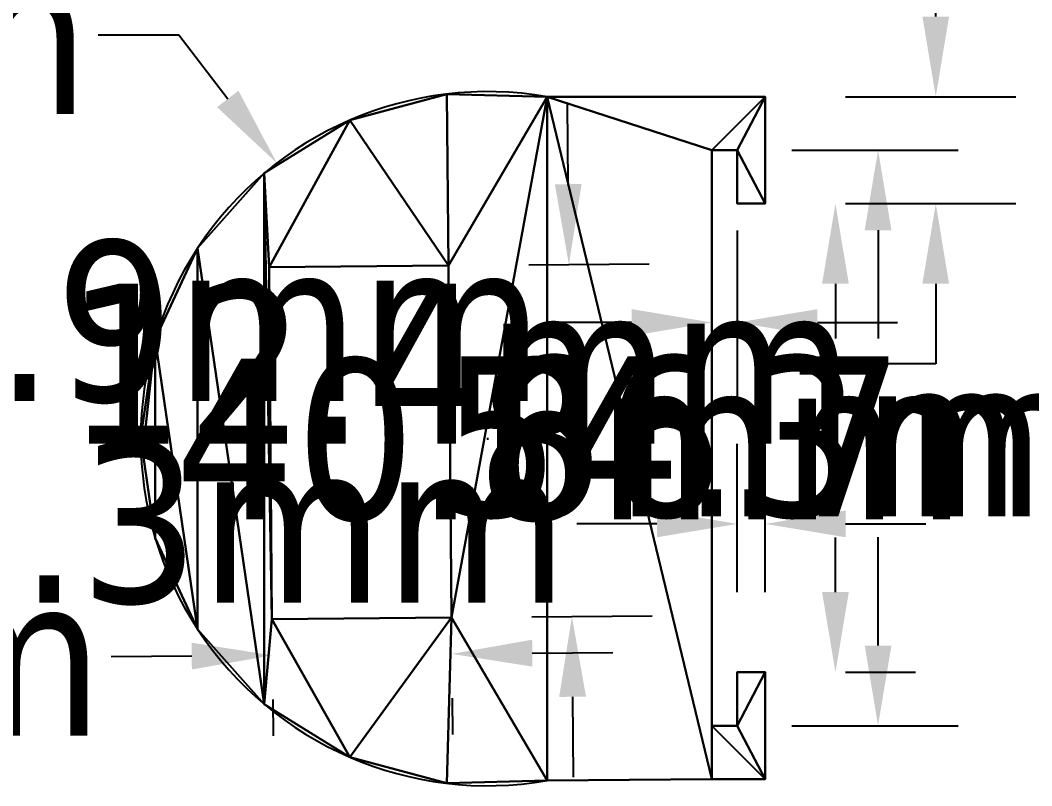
# Model space of a CAD drawing. Extents: x 8092 to 8804, y 9667 to 10646.
# Drawn here: x 8618.7 to 8736, y 10070.1 to 10158.8 of the extents above; entities that cross this region are included whole.
import ezdxf

# ---------------------------------------------------------------- set-up
doc = ezdxf.new("R2010")
doc.units = 0
doc.layers.get('0').update_dxf_attribs({"color": 13, "linetype": 'CONTINUOUS'})
doc.layers.get('DEFPOINTS').update_dxf_attribs({"linetype": 'CONTINUOUS'})
doc.styles.add('TAHOMA', font='tahoma.ttf')
doc.dimstyles.new('DIMSTYLE18', dxfattribs={"dimtxt": 18.568088, "dimasz": 9.284044, "dimexe": 9.284044, "dimexo": 9.284044, "dimgap": 1.856809, "dimtad": 0, "dimtih": 1, "dimtoh": 1, "dimdec": 1, "dimzin": 0, "dimtxsty": 'TAHOMA', "dimcen": 0.09, "dimazin": 3, "dimtfac": 1, "dimtdec": 4, "dimtofl": 0, "dimtmove": 0, "dimatfit": 3, "dimtolj": 1, "dimtzin": 0})
doc.dimstyles.new('DIMSTYLE19', dxfattribs={"dimtxt": 18.601356, "dimasz": 9.300678, "dimexe": 9.300678, "dimexo": 9.300678, "dimgap": 1.860136, "dimtad": 0, "dimtih": 1, "dimtoh": 1, "dimdec": 1, "dimzin": 0, "dimtxsty": 'TAHOMA', "dimcen": 0.09, "dimazin": 3, "dimtfac": 1, "dimtdec": 4, "dimtofl": 0, "dimtmove": 0, "dimatfit": 3, "dimtolj": 1, "dimtzin": 0})
doc.dimstyles.new('DIMSTYLE20', dxfattribs={"dimtxt": 18.63545, "dimasz": 9.317725, "dimexe": 9.317725, "dimexo": 9.317725, "dimgap": 1.863545, "dimtad": 0, "dimtih": 1, "dimtoh": 1, "dimdec": 1, "dimzin": 0, "dimtxsty": 'TAHOMA', "dimcen": 0.09, "dimazin": 3, "dimtfac": 1, "dimtdec": 4, "dimtofl": 0, "dimtmove": 0, "dimatfit": 3, "dimtolj": 1, "dimtzin": 0})
doc.dimstyles.new('DIMSTYLE21', dxfattribs={"dimtxt": 18.6817, "dimasz": 9.34085, "dimexe": 9.34085, "dimexo": 9.34085, "dimgap": 1.86817, "dimtad": 0, "dimtih": 1, "dimtoh": 1, "dimdec": 1, "dimzin": 0, "dimtxsty": 'TAHOMA', "dimcen": 0.09, "dimazin": 3, "dimtfac": 1, "dimtdec": 4, "dimtofl": 0, "dimtmove": 0, "dimatfit": 3, "dimtolj": 1, "dimtzin": 0})
doc.dimstyles.new('DIMSTYLE22', dxfattribs={"dimtxt": 18.707922, "dimasz": 9.353961, "dimexe": 9.353961, "dimexo": 9.353961, "dimgap": 1.870792, "dimtad": 0, "dimtih": 1, "dimtoh": 1, "dimdec": 1, "dimzin": 0, "dimtxsty": 'TAHOMA', "dimcen": 0.09, "dimazin": 3, "dimtfac": 1, "dimtdec": 4, "dimtofl": 0, "dimtmove": 0, "dimatfit": 3, "dimtolj": 1, "dimtzin": 0})

# ---------------------------------------------------------------- blocks, each defined once
blk = doc.blocks.new('*D35')
at = {"color": 0}
for p, q in [((8708.21, 10143.77), (8727.47, 10143.77)), ((8718.19, 10134.49), (8718.19, 10121.92)), ((8718.19, 10086.33), (8718.19, 10098.9)), ((8708.21, 10077.04), (8727.47, 10077.04))]:
    blk.add_line(p, q, dxfattribs=at)
for points in [[(8719.74, 10134.49), (8716.64, 10134.49), (8718.19, 10143.77)], [(8716.64, 10086.33), (8719.74, 10086.33), (8718.19, 10077.04)]]:
    blk.add_solid(points, dxfattribs=at)
at = {"layer": 'DEFPOINTS', "color": 0}
for p in [(8698.92, 10143.77), (8698.92, 10077.04), (8718.19, 10077.04)]:
    blk.add_point(p, dxfattribs=at)
at = {"color": 0, "insert": (8718.19, 10110.41), "char_height": 18.568, "attachment_point": 5, "style": 'TAHOMA'}
blk.add_mtext('\\A1;66.7mm', dxfattribs=at)
blk = doc.blocks.new('*D36')
at = {"color": 0}
for p, q in [((8714.41, 10137.57), (8722.54, 10137.57)), ((8713.25, 10128.29), (8713.25, 10121.94)), ((8713.25, 10092.53), (8713.25, 10098.88)), ((8714.41, 10083.24), (8722.54, 10083.24))]:
    blk.add_line(p, q, dxfattribs=at)
for points in [[(8714.8, 10128.29), (8711.7, 10128.29), (8713.25, 10137.57)], [(8711.7, 10092.53), (8714.8, 10092.53), (8713.25, 10083.24)]]:
    blk.add_solid(points, dxfattribs=at)
at = {"layer": 'DEFPOINTS', "color": 0}
for p in [(8705.12, 10137.57), (8713.25, 10137.57), (8705.12, 10083.24)]:
    blk.add_point(p, dxfattribs=at)
at = {"color": 0, "insert": (8713.25, 10110.41), "char_height": 18.568, "attachment_point": 5, "style": 'TAHOMA'}
blk.add_mtext('\\A1;54.3mm', dxfattribs=at)
blk = doc.blocks.new('*D37')
at = {"color": 0}
for p, q in [((8698.92, 10134.47), (8698.92, 10114.49)), ((8701.86, 10134.47), (8701.86, 10114.49)), ((8689.62, 10123.79), (8680.32, 10123.79)), ((8711.16, 10123.79), (8720.46, 10123.79))]:
    blk.add_line(p, q, dxfattribs=at)
for points in [[(8689.62, 10122.24), (8689.62, 10125.34), (8698.92, 10123.79)], [(8711.16, 10125.34), (8711.16, 10122.24), (8701.86, 10123.79)]]:
    blk.add_solid(points, dxfattribs=at)
at = {"layer": 'DEFPOINTS', "color": 0}
for p in [(8698.92, 10143.77), (8701.86, 10143.77), (8698.92, 10123.79)]:
    blk.add_point(p, dxfattribs=at)
at = {"color": 0, "insert": (8640.62, 10123.79), "char_height": 18.601, "attachment_point": 5, "style": 'TAHOMA'}
blk.add_mtext('\\A1;2.9mm', dxfattribs=at)
blk = doc.blocks.new('*D38')
at = {"color": 0}
for p, q in [((8701.86, 10092.54), (8701.86, 10109.74)), ((8705.12, 10092.54), (8705.12, 10109.74)), ((8692.56, 10100.44), (8683.26, 10100.44)), ((8714.42, 10100.44), (8723.72, 10100.44))]:
    blk.add_line(p, q, dxfattribs=at)
for points in [[(8692.56, 10098.89), (8692.56, 10101.99), (8701.86, 10100.44)], [(8714.42, 10101.99), (8714.42, 10098.89), (8705.12, 10100.44)]]:
    blk.add_solid(points, dxfattribs=at)
at = {"layer": 'DEFPOINTS', "color": 0}
for p in [(8701.86, 10100.44), (8701.86, 10083.24), (8705.12, 10083.24)]:
    blk.add_point(p, dxfattribs=at)
at = {"color": 0, "insert": (8643.48, 10100.44), "char_height": 18.601, "attachment_point": 5, "style": 'TAHOMA'}
blk.add_mtext('\\A1;3.3mm', dxfattribs=at)
blk = doc.blocks.new('*D39')
at = {"color": 0}
for p, q in [((8724.88, 10159.26), (8724.88, 10168.54)), ((8714.41, 10149.97), (8734.16, 10149.97)), ((8714.41, 10137.57), (8734.16, 10137.57)), ((8724.88, 10128.29), (8724.88, 10119.01)), ((8724.88, 10119.01), (8715.59, 10119.01))]:
    blk.add_line(p, q, dxfattribs=at)
for points in [[(8723.33, 10159.26), (8726.42, 10159.26), (8724.88, 10149.97)], [(8726.42, 10128.29), (8723.33, 10128.29), (8724.88, 10137.57)]]:
    blk.add_solid(points, dxfattribs=at)
at = {"layer": 'DEFPOINTS', "color": 0}
for p in [(8705.12, 10149.97), (8705.12, 10137.57), (8724.88, 10137.57)]:
    blk.add_point(p, dxfattribs=at)
at = {"color": 0, "insert": (8669.72, 10119.01), "char_height": 18.568, "attachment_point": 5, "style": 'TAHOMA'}
blk.add_mtext('\\A1;12.4mm', dxfattribs=at)
blk = doc.blocks.new('*D40')
at = {"color": 0}
for p, q in [((8682.27, 10139.83), (8682.19, 10149.14)), ((8677.7, 10130.47), (8691.67, 10130.59)), ((8678.05, 10089.67), (8692.01, 10089.79)), ((8682.78, 10080.39), (8682.85, 10071.07))]:
    blk.add_line(p, q, dxfattribs=at)
for points in [[(8680.72, 10139.81), (8683.82, 10139.84), (8682.35, 10130.51)], [(8684.33, 10080.41), (8681.22, 10080.38), (8682.7, 10089.71)]]:
    blk.add_solid(points, dxfattribs=at)
at = {"layer": 'DEFPOINTS', "color": 0}
for p in [(8668.38, 10130.39), (8668.73, 10089.59), (8682.7, 10089.71)]:
    blk.add_point(p, dxfattribs=at)
at = {"color": 0, "insert": (8682.52, 10110.11), "char_height": 18.635, "attachment_point": 5, "style": 'TAHOMA'}
blk.add_mtext('\\A1;40.8mm', dxfattribs=at)
blk = doc.blocks.new('*D41')
at = {"color": 0}
for p, q in [((8638.63, 10085.12), (8629.29, 10085.04)), ((8678.11, 10085.45), (8687.45, 10085.53)), ((8668.81, 10080.25), (8668.85, 10076.03)), ((8648.01, 10080.07), (8648.05, 10075.85))]:
    blk.add_line(p, q, dxfattribs=at)
for points in [[(8638.64, 10083.56), (8638.61, 10086.67), (8647.97, 10085.2)], [(8678.09, 10087.01), (8678.12, 10083.89), (8668.77, 10085.37)]]:
    blk.add_solid(points, dxfattribs=at)
at = {"layer": 'DEFPOINTS', "color": 0}
for p in [(8668.73, 10089.59), (8647.93, 10089.41), (8647.97, 10085.2)]:
    blk.add_point(p, dxfattribs=at)
at = {"color": 0, "insert": (8582.4, 10085.04), "char_height": 18.682, "attachment_point": 5, "style": 'TAHOMA'}
blk.add_mtext('\\A1;20.8mm', dxfattribs=at)
blk = doc.blocks.new('*D42')
at = {"color": 0}
for p, q in [((8627.76, 10157.14), (8637.12, 10157.14)), ((8637.12, 10157.14), (8642.8, 10149.71)), ((8672.86, 10110.32), (8673.04, 10110.32)), ((8672.95, 10110.23), (8672.95, 10110.41))]:
    blk.add_line(p, q, dxfattribs=at)
blk.add_solid([(8641.56, 10148.76), (8644.04, 10150.66), (8648.49, 10142.28)], dxfattribs=at)
at = {"layer": 'DEFPOINTS', "color": 0}
for p in [(8648.49, 10142.28), (8672.95, 10110.32)]:
    blk.add_point(p, dxfattribs=at)
at = {"color": 0, "insert": (8573.09, 10157.14), "char_height": 18.7079, "attachment_point": 5, "style": 'TAHOMA'}
blk.add_mtext('\\A1;R40.2mm', dxfattribs=at)

msp = doc.modelspace()

# ---------------------------------------------------------------- linework, layer by layer
for p, q in [((8668.18, 10150.28), (8668.18, 10150.28, 2.6)), ((8705.12, 10149.97), (8679.82, 10149.97)), ((8705.12, 10149.97, 2.6), (8679.82, 10149.97, 2.6)), ((8679.82, 10149.97), (8679.82, 10149.97, 2.6)), ((8705.12, 10149.97), (8705.12, 10137.57)), ((8705.12, 10149.97, 2.6), (8705.12, 10137.57, 2.6)), ((8705.12, 10149.97), (8705.12, 10149.97, 2.6)), ((8656.94, 10147.24), (8656.94, 10147.24, 2.6)), ((8698.92, 10143.77), (8701.86, 10143.77)), ((8698.92, 10143.77), (8698.92, 10077.04)), ((8698.92, 10143.77, 2.6), (8701.86, 10143.77, 2.6)), ((8698.92, 10143.77, 2.6), (8698.92, 10077.04, 2.6)), ((8698.92, 10143.77), (8698.92, 10143.77, 2.6)), ((8701.86, 10143.77), (8701.86, 10137.57)), ((8701.86, 10143.77, 2.6), (8701.86, 10137.57, 2.6)), ((8701.86, 10143.77), (8701.86, 10143.77, 2.6)), ((8647.03, 10141.11), (8647.03, 10141.11, 2.6)), ((8701.86, 10137.57), (8705.12, 10137.57)), ((8701.86, 10137.57, 2.6), (8705.12, 10137.57, 2.6)), ((8701.86, 10137.57), (8701.86, 10137.57, 2.6)), ((8705.12, 10137.57), (8705.12, 10137.57, 2.6)), ((8639.3, 10132.4), (8639.3, 10132.4, 2.6)), ((8668.38, 10130.39), (8647.59, 10130.21)), ((8668.38, 10130.39, 2.6), (8647.59, 10130.21, 2.6)), ((8647.59, 10130.21), (8647.93, 10089.41)), ((8647.59, 10130.21, 2.6), (8647.93, 10089.41, 2.6)), ((8647.59, 10130.21), (8647.59, 10130.21, 2.6)), ((8668.73, 10089.59), (8668.38, 10130.39)), ((8668.73, 10089.59, 2.6), (8668.38, 10130.39, 2.6)), ((8668.38, 10130.39), (8668.38, 10130.39, 2.6)), ((8634.39, 10121.85), (8634.39, 10121.85, 2.6)), ((8632.7, 10110.32), (8632.7, 10110.32, 2.6)), ((8632.94, 10108.71), (8632.94, 10108.71, 2.6)), ((8634.39, 10098.8), (8634.39, 10098.8, 2.6)), ((8647.93, 10089.41), (8668.73, 10089.59)), ((8647.93, 10089.41, 2.6), (8668.73, 10089.59, 2.6)), ((8668.73, 10089.59), (8668.73, 10089.59, 2.6)), ((8647.93, 10089.41), (8647.93, 10089.41, 2.6)), ((8639.3, 10088.24), (8639.3, 10088.24, 2.6)), ((8705.12, 10083.24), (8701.86, 10083.24)), ((8701.86, 10083.24), (8701.86, 10077.04)), ((8701.86, 10083.24, 2.6), (8701.86, 10077.04, 2.6)), ((8705.12, 10083.24, 2.6), (8701.86, 10083.24, 2.6)), ((8701.86, 10083.24), (8701.86, 10083.24, 2.6)), ((8705.12, 10083.24), (8705.12, 10070.84)), ((8705.12, 10083.24, 2.6), (8705.12, 10070.84, 2.6)), ((8705.12, 10083.24), (8705.12, 10083.24, 2.6)), ((8647.03, 10079.53), (8647.03, 10079.53, 2.6)), ((8698.92, 10077.04), (8701.86, 10077.04)), ((8698.92, 10077.04, 2.6), (8701.86, 10077.04, 2.6)), ((8698.92, 10077.04), (8698.92, 10077.04, 2.6)), ((8701.86, 10077.04), (8701.86, 10077.04, 2.6)), ((8656.94, 10073.4), (8656.94, 10073.4, 2.6)), ((8698.92, 10070.84), (8679.82, 10070.67)), ((8698.92, 10070.84, 2.6), (8679.82, 10070.67, 2.6)), ((8698.92, 10070.84), (8705.12, 10070.84)), ((8698.92, 10070.84, 2.6), (8705.12, 10070.84, 2.6)), ((8698.92, 10070.84), (8698.92, 10070.84, 2.6)), ((8705.12, 10070.84), (8705.12, 10070.84, 2.6)), ((8668.18, 10070.36), (8668.18, 10070.36, 2.6)), ((8679.82, 10070.67), (8679.82, 10070.67, 2.6))]:
    msp.add_line(p, q)
for centre in [(8672.95, 10110.32), (8672.95, 10110.32, 2.6)]:
    msp.add_arc(centre, 40.24, 80.1596, 279.8404)

# ---------------------------------------------------------------- dimensions: what is measured, and where the dimension line sits
at = {"color": 250}
dim = msp.add_radius_dim(center=(8672.95, 10110.32), mpoint=(8648.49, 10142.28), dimstyle='DIMSTYLE22', override={"dimpost": 'mm'}, dxfattribs=at)
dim.commit()
dim.dimension.update_dxf_attribs({"geometry": '*D42', "text_midpoint": (8573.09, 10157.14), "dimtype": 164})
for base, p1, p2, picture, middle in [((8724.88, 10137.57), (8705.12, 10149.97), (8705.12, 10137.57), '*D39', (8669.72, 10119.01)), ((8718.19, 10077.04), (8698.92, 10143.77), (8698.92, 10077.04), '*D35', (8718.19, 10110.41)), ((8713.25, 10137.57), (8705.12, 10083.24), (8705.12, 10137.57), '*D36', (8713.25, 10110.41))]:
    dim = msp.add_linear_dim(base=base, p1=p1, p2=p2, angle=90, dimstyle='DIMSTYLE18', override={"dimpost": 'mm'}, dxfattribs=at)
    dim.commit()
    dim.dimension.update_dxf_attribs({"geometry": picture, "text_midpoint": middle})
for p1, p2, distance, dimstyle, picture, middle in [((8668.38, 10130.39), (8668.73, 10089.59), 13.97, 'DIMSTYLE20', '*D40', (8682.52, 10110.11)), ((8668.73, 10089.59), (8647.93, 10089.41), 4.22, 'DIMSTYLE21', '*D41', (8582.4, 10085.04))]:
    dim = msp.add_aligned_dim(p1=p1, p2=p2, distance=distance, dimstyle=dimstyle, override={"dimpost": 'mm'}, dxfattribs=at)
    dim.commit()
    dim.dimension.update_dxf_attribs({"geometry": picture, "text_midpoint": middle})
for base, p1, p2, picture, middle in [((8698.92, 10123.79), (8701.86, 10143.77), (8698.92, 10143.77), '*D37', (8640.62, 10123.79)), ((8701.86, 10100.44), (8705.12, 10083.24), (8701.86, 10083.24), '*D38', (8643.48, 10100.44))]:
    dim = msp.add_linear_dim(base=base, p1=p1, p2=p2, dimstyle='DIMSTYLE19', override={"dimpost": 'mm'}, dxfattribs=at)
    dim.commit()
    dim.dimension.update_dxf_attribs({"geometry": picture, "text_midpoint": middle})

# ---------------------------------------------------------------- meshes
mesh = msp.add_polyface()
corners = [(8634.39, 10121.85), (8632.94, 10108.71), (8632.7, 10110.32), (8634.39, 10098.8), (8639.3, 10088.24), (8639.3, 10132.4), (8647.03, 10079.53), (8647.03, 10141.11), (8647.93, 10089.41), (8656.94, 10073.4), (8647.59, 10130.21), (8668.73, 10089.59), (8668.18, 10070.36), (8679.82, 10070.67), (8656.94, 10147.24), (8668.38, 10130.39), (8668.18, 10150.28), (8679.82, 10149.97), (8698.92, 10070.84), (8698.92, 10143.77), (8705.12, 10149.97), (8698.92, 10077.04), (8701.86, 10143.77), (8705.12, 10137.57), (8701.86, 10137.57), (8705.12, 10083.24), (8701.86, 10077.04), (8701.86, 10083.24), (8705.12, 10070.84)]
mesh.append_faces([[corners[k] for k in face] for face in [(0, 1, 2), (22, 23, 24), (25, 26, 27)]], dxfattribs={"vtx0": -1})
mesh.append_faces([[corners[k] for k in face] for face in [(1, 0, 3), (3, 0, 4), (4, 5, 6), (6, 8, 9), (8, 7, 10), (9, 11, 12), (12, 11, 13), (14, 10, 7), (10, 14, 15), (15, 17, 11), (13, 17, 18), (19, 20, 22), (23, 22, 20), (28, 26, 25)]], dxfattribs={"vtx0": -1, "vtx1": -1})
mesh.append_faces([[corners[k] for k in face] for face in [(6, 7, 8), (11, 17, 13), (18, 17, 19)]], dxfattribs={"vtx0": -1, "vtx1": -1, "vtx2": -1})
mesh.append_faces([[corners[k] for k in face] for face in [(4, 0, 5), (6, 5, 7), (9, 8, 11), (15, 14, 16), (15, 16, 17), (19, 17, 20), (18, 19, 21), (21, 28, 18), (28, 21, 26)]], dxfattribs={"vtx0": -1, "vtx2": -1})
mesh = msp.add_polyface()
corners = [(8632.94, 10108.71, 2.6), (8634.39, 10121.85, 2.6), (8632.7, 10110.32, 2.6), (8634.39, 10098.8, 2.6), (8639.3, 10088.24, 2.6), (8639.3, 10132.4, 2.6), (8647.03, 10079.53, 2.6), (8647.03, 10141.11, 2.6), (8647.93, 10089.41, 2.6), (8656.94, 10073.4, 2.6), (8647.59, 10130.21, 2.6), (8668.73, 10089.59, 2.6), (8668.18, 10070.36, 2.6), (8679.82, 10070.67, 2.6), (8705.12, 10070.84, 2.6), (8698.92, 10077.04, 2.6), (8698.92, 10070.84, 2.6), (8701.86, 10077.04, 2.6), (8705.12, 10083.24, 2.6), (8701.86, 10083.24, 2.6), (8705.12, 10137.57, 2.6), (8701.86, 10143.77, 2.6), (8701.86, 10137.57, 2.6), (8705.12, 10149.97, 2.6), (8656.94, 10147.24, 2.6), (8668.38, 10130.39, 2.6), (8668.18, 10150.28, 2.6), (8679.82, 10149.97, 2.6), (8698.92, 10143.77, 2.6)]
mesh.append_faces([[corners[k] for k in face] for face in [(0, 1, 2), (20, 21, 22)]], dxfattribs={"vtx0": -1})
mesh.append_faces([[corners[k] for k in face] for face in [(1, 4, 5), (5, 6, 7), (8, 9, 11), (14, 15, 16), (15, 14, 17), (24, 25, 26), (26, 25, 27), (27, 28, 23), (28, 16, 15)]], dxfattribs={"vtx0": -1, "vtx1": -1})
mesh.append_faces([[corners[k] for k in face] for face in [(7, 6, 8), (27, 11, 13), (27, 16, 28)]], dxfattribs={"vtx0": -1, "vtx1": -1, "vtx2": -1})
mesh.append_faces([[corners[k] for k in face] for face in [(1, 0, 3), (1, 3, 4), (5, 4, 6), (8, 6, 9), (7, 8, 10), (11, 9, 12), (11, 12, 13), (17, 14, 18), (21, 20, 23), (10, 24, 7), (24, 10, 25), (27, 25, 11), (27, 13, 16), (23, 28, 21)]], dxfattribs={"vtx0": -1, "vtx2": -1})
mesh.append_faces([[corners[k] for k in face] for face in [(18, 19, 17)]], dxfattribs={"vtx2": -1})
mesh = msp.add_polyface()
corners = [(8656.94, 10147.24, 2.6), (8668.18, 10150.28), (8656.94, 10147.24), (8668.18, 10150.28, 2.6)]
mesh.append_faces([[corners[k] for k in face] for face in [(0, 1, 2), (1, 0, 3)]], dxfattribs={"vtx0": -1})
mesh = msp.add_polyface()
corners = [(8668.18, 10150.28, 2.6), (8679.82, 10149.97), (8668.18, 10150.28), (8679.82, 10149.97, 2.6)]
mesh.append_faces([[corners[k] for k in face] for face in [(0, 1, 2), (1, 0, 3)]], dxfattribs={"vtx0": -1})
mesh = msp.add_polyface()
corners = [(8679.82, 10149.97, 2.6), (8705.12, 10149.97), (8679.82, 10149.97), (8705.12, 10149.97, 2.6)]
mesh.append_faces([[corners[k] for k in face] for face in [(0, 1, 2), (1, 0, 3)]], dxfattribs={"vtx0": -1})
mesh = msp.add_polyface()
corners = [(8705.12, 10149.97), (8705.12, 10137.57, 2.6), (8705.12, 10137.57), (8705.12, 10149.97, 2.6)]
mesh.append_faces([[corners[k] for k in face] for face in [(0, 1, 2), (1, 0, 3)]], dxfattribs={"vtx0": -1})
mesh = msp.add_polyface()
corners = [(8647.03, 10141.11, 2.6), (8656.94, 10147.24), (8647.03, 10141.11), (8656.94, 10147.24, 2.6)]
mesh.append_faces([[corners[k] for k in face] for face in [(0, 1, 2), (1, 0, 3)]], dxfattribs={"vtx0": -1})
mesh = msp.add_polyface()
corners = [(8701.86, 10143.77, 2.6), (8698.92, 10143.77), (8701.86, 10143.77), (8698.92, 10143.77, 2.6)]
mesh.append_faces([[corners[k] for k in face] for face in [(0, 1, 2), (1, 0, 3)]], dxfattribs={"vtx0": -1})
mesh = msp.add_polyface()
corners = [(8698.92, 10143.77), (8698.92, 10077.04, 2.6), (8698.92, 10077.04), (8698.92, 10143.77, 2.6)]
mesh.append_faces([[corners[k] for k in face] for face in [(0, 1, 2), (1, 0, 3)]], dxfattribs={"vtx0": -1})
mesh = msp.add_polyface()
corners = [(8701.86, 10143.77, 2.6), (8701.86, 10137.57), (8701.86, 10137.57, 2.6), (8701.86, 10143.77)]
mesh.append_faces([[corners[k] for k in face] for face in [(0, 1, 2), (1, 0, 3)]], dxfattribs={"vtx0": -1})
mesh = msp.add_polyface()
corners = [(8647.03, 10141.11, 2.6), (8639.3, 10132.4), (8639.3, 10132.4, 2.6), (8647.03, 10141.11)]
mesh.append_faces([[corners[k] for k in face] for face in [(0, 1, 2), (1, 0, 3)]], dxfattribs={"vtx0": -1})
mesh = msp.add_polyface()
corners = [(8705.12, 10137.57, 2.6), (8701.86, 10137.57), (8705.12, 10137.57), (8701.86, 10137.57, 2.6)]
mesh.append_faces([[corners[k] for k in face] for face in [(0, 1, 2), (1, 0, 3)]], dxfattribs={"vtx0": -1})
mesh = msp.add_polyface()
corners = [(8639.3, 10132.4, 2.6), (8634.39, 10121.85), (8634.39, 10121.85, 2.6), (8639.3, 10132.4)]
mesh.append_faces([[corners[k] for k in face] for face in [(0, 1, 2), (1, 0, 3)]], dxfattribs={"vtx0": -1})
mesh = msp.add_polyface()
corners = [(8668.38, 10130.39, 2.6), (8647.59, 10130.21), (8668.38, 10130.39), (8647.59, 10130.21, 2.6)]
mesh.append_faces([[corners[k] for k in face] for face in [(0, 1, 2), (1, 0, 3)]], dxfattribs={"vtx0": -1})
mesh = msp.add_polyface()
corners = [(8647.59, 10130.21), (8647.93, 10089.41, 2.6), (8647.93, 10089.41), (8647.59, 10130.21, 2.6)]
mesh.append_faces([[corners[k] for k in face] for face in [(0, 1, 2), (1, 0, 3)]], dxfattribs={"vtx0": -1})
mesh = msp.add_polyface()
corners = [(8668.38, 10130.39, 2.6), (8668.73, 10089.59), (8668.73, 10089.59, 2.6), (8668.38, 10130.39)]
mesh.append_faces([[corners[k] for k in face] for face in [(0, 1, 2), (1, 0, 3)]], dxfattribs={"vtx0": -1})
mesh = msp.add_polyface()
corners = [(8634.39, 10121.85, 2.6), (8632.7, 10110.32), (8632.7, 10110.32, 2.6), (8634.39, 10121.85)]
mesh.append_faces([[corners[k] for k in face] for face in [(0, 1, 2), (1, 0, 3)]], dxfattribs={"vtx0": -1})
mesh = msp.add_polyface()
corners = [(8632.7, 10110.32, 2.6), (8632.94, 10108.71), (8632.94, 10108.71, 2.6), (8632.7, 10110.32)]
mesh.append_faces([[corners[k] for k in face] for face in [(0, 1, 2), (1, 0, 3)]], dxfattribs={"vtx0": -1})
mesh = msp.add_polyface()
corners = [(8632.94, 10108.71, 2.6), (8634.39, 10098.8), (8634.39, 10098.8, 2.6), (8632.94, 10108.71)]
mesh.append_faces([[corners[k] for k in face] for face in [(0, 1, 2), (1, 0, 3)]], dxfattribs={"vtx0": -1})
mesh = msp.add_polyface()
corners = [(8634.39, 10098.8, 2.6), (8639.3, 10088.24), (8639.3, 10088.24, 2.6), (8634.39, 10098.8)]
mesh.append_faces([[corners[k] for k in face] for face in [(0, 1, 2), (1, 0, 3)]], dxfattribs={"vtx0": -1})
mesh = msp.add_polyface()
corners = [(8647.93, 10089.41, 2.6), (8668.73, 10089.59), (8647.93, 10089.41), (8668.73, 10089.59, 2.6)]
mesh.append_faces([[corners[k] for k in face] for face in [(0, 1, 2), (1, 0, 3)]], dxfattribs={"vtx0": -1})
mesh = msp.add_polyface()
corners = [(8639.3, 10088.24, 2.6), (8647.03, 10079.53), (8647.03, 10079.53, 2.6), (8639.3, 10088.24)]
mesh.append_faces([[corners[k] for k in face] for face in [(0, 1, 2), (1, 0, 3)]], dxfattribs={"vtx0": -1})
mesh = msp.add_polyface()
corners = [(8701.86, 10083.24, 2.6), (8701.86, 10077.04), (8701.86, 10077.04, 2.6), (8701.86, 10083.24)]
mesh.append_faces([[corners[k] for k in face] for face in [(0, 1, 2), (1, 0, 3)]], dxfattribs={"vtx0": -1})
mesh = msp.add_polyface()
corners = [(8701.86, 10083.24, 2.6), (8705.12, 10083.24), (8701.86, 10083.24), (8705.12, 10083.24, 2.6)]
mesh.append_faces([[corners[k] for k in face] for face in [(0, 1, 2), (1, 0, 3)]], dxfattribs={"vtx0": -1})
mesh = msp.add_polyface()
corners = [(8705.12, 10083.24), (8705.12, 10070.84, 2.6), (8705.12, 10070.84), (8705.12, 10083.24, 2.6)]
mesh.append_faces([[corners[k] for k in face] for face in [(0, 1, 2), (1, 0, 3)]], dxfattribs={"vtx0": -1})
mesh = msp.add_polyface()
corners = [(8656.94, 10073.4, 2.6), (8647.03, 10079.53), (8656.94, 10073.4), (8647.03, 10079.53, 2.6)]
mesh.append_faces([[corners[k] for k in face] for face in [(0, 1, 2), (1, 0, 3)]], dxfattribs={"vtx0": -1})
mesh = msp.add_polyface()
corners = [(8698.92, 10077.04, 2.6), (8701.86, 10077.04), (8698.92, 10077.04), (8701.86, 10077.04, 2.6)]
mesh.append_faces([[corners[k] for k in face] for face in [(0, 1, 2), (1, 0, 3)]], dxfattribs={"vtx0": -1})
mesh = msp.add_polyface()
corners = [(8668.18, 10070.36, 2.6), (8656.94, 10073.4), (8668.18, 10070.36), (8656.94, 10073.4, 2.6)]
mesh.append_faces([[corners[k] for k in face] for face in [(0, 1, 2), (1, 0, 3)]], dxfattribs={"vtx0": -1})
mesh = msp.add_polyface()
corners = [(8698.92, 10070.84, 2.6), (8679.82, 10070.67), (8698.92, 10070.84), (8679.82, 10070.67, 2.6)]
mesh.append_faces([[corners[k] for k in face] for face in [(0, 1, 2), (1, 0, 3)]], dxfattribs={"vtx0": -1})
mesh = msp.add_polyface()
corners = [(8705.12, 10070.84, 2.6), (8698.92, 10070.84), (8705.12, 10070.84), (8698.92, 10070.84, 2.6)]
mesh.append_faces([[corners[k] for k in face] for face in [(0, 1, 2), (1, 0, 3)]], dxfattribs={"vtx0": -1})
mesh = msp.add_polyface()
corners = [(8679.82, 10070.67, 2.6), (8668.18, 10070.36), (8679.82, 10070.67), (8668.18, 10070.36, 2.6)]
mesh.append_faces([[corners[k] for k in face] for face in [(0, 1, 2), (1, 0, 3)]], dxfattribs={"vtx0": -1})

doc.saveas('drawing.dxf')
